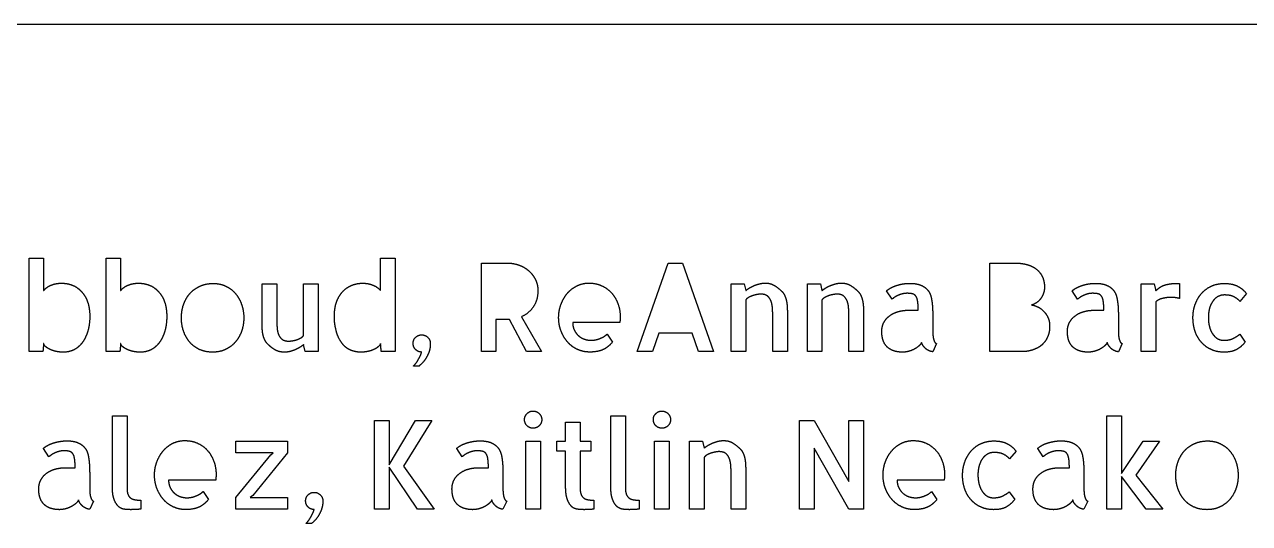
# Model space of a CAD drawing. Extents: x -92 to 92, y -145 to -23.
# Drawn here: x -37.5 to 19, y -46 to -23 of the extents above; entities that cross this region are included whole.
import ezdxf

# ---------------------------------------------------------------- set-up
doc = ezdxf.new("R2010")
doc.units = 0
doc.layers.add('VISIBLE', color=7, linetype='CONTINUOUS')

msp = doc.modelspace()

# ---------------------------------------------------------------- linework, layer by layer
at = {"layer": 'VISIBLE'}
for p, q in [((91.9, -23), (-91.9, -23)), ((-37.265, -38.082), (-37.265, -33.777)), ((-37.265, -33.777), (-36.595, -33.777)), ((-36.595, -33.777), (-36.595, -35.272)), ((-33.714, -38.082), (-33.714, -33.777)), ((-33.714, -33.777), (-33.044, -33.777)), ((-33.044, -33.777), (-33.044, -35.272)), ((-21.06, -35.272), (-21.06, -33.777)), ((-21.06, -33.777), (-20.384, -33.777)), ((-20.384, -33.777), (-20.384, -38.082)), ((-16.4, -38.082), (-16.4, -33.999)), ((-16.4, -33.999), (-15.225, -33.999)), ((-9.214, -38.082), (-7.785, -34.004)), ((-7.785, -34.004), (-7.125, -34.004)), ((-7.125, -34.004), (-5.707, -38.082)), ((7.043, -38.082), (7.043, -33.999)), ((7.043, -33.999), (8.218, -33.999)), ((-26.517, -36.713), (-26.517, -34.957)), ((-26.517, -34.957), (-25.841, -34.957)), ((-25.841, -34.957), (-25.841, -36.658)), ((-24.606, -37.339), (-24.606, -34.957)), ((-24.606, -34.957), (-23.93, -34.957)), ((-23.93, -34.957), (-23.93, -38.082)), ((-4.881, -38.082), (-4.881, -34.957)), ((-4.881, -34.957), (-4.283, -34.957)), ((-4.283, -34.957), (-4.211, -35.272)), ((-1.368, -38.082), (-1.368, -34.957)), ((-1.368, -34.957), (-0.769, -34.957)), ((-0.769, -34.957), (-0.698, -35.272)), ((14.03, -38.082), (14.03, -34.957)), ((14.03, -34.957), (14.629, -34.957)), ((14.629, -34.957), (14.7, -35.278)), ((15.786, -34.935), (15.786, -35.632)), ((2.533, -35.666), (2.284, -35.284)), ((11.093, -35.666), (10.844, -35.284)), ((18.878, -35.405), (18.579, -35.765)), ((-4.211, -35.699), (-4.211, -38.082)), ((-0.698, -35.699), (-0.698, -38.082)), ((14.7, -35.787), (14.7, -38.082)), ((-15.234, -36.607), (-15.735, -36.607)), ((-15.735, -36.607), (-15.735, -38.082)), ((-14.333, -38.082), (-15.104, -36.602)), ((-14.56, -36.475), (-13.629, -38.082)), ((-2.97, -38.082), (-2.97, -36.381)), ((-2.294, -36.326), (-2.294, -38.082)), ((0.543, -38.082), (0.543, -36.381)), ((1.219, -36.326), (1.219, -38.082)), ((3.269, -36.176), (3.741, -36.176)), ((4.411, -36.392), (4.411, -37.156)), ((11.83, -36.176), (12.302, -36.176)), ((12.972, -36.392), (12.972, -37.156)), ((-10.023, -36.747), (-12.195, -36.747)), ((-10.605, -37.272), (-10.361, -37.644)), ((-8.222, -37.234), (-8.522, -38.082)), ((-6.688, -37.234), (-8.222, -37.234)), ((-6.394, -38.082), (-6.688, -37.234)), ((18.568, -37.284), (18.817, -37.644)), ((-24.534, -38.082), (-24.606, -37.76)), ((4.588, -37.716), (4.411, -38.087)), ((13.149, -37.716), (12.972, -38.087)), ((-36.629, -38.082), (-37.265, -38.082)), ((-33.078, -38.082), (-33.714, -38.082)), ((-23.93, -38.082), (-24.534, -38.082)), ((-20.384, -38.082), (-21.022, -38.082)), ((-15.735, -38.082), (-16.4, -38.082)), ((-13.629, -38.082), (-14.333, -38.082)), ((-8.522, -38.082), (-9.214, -38.082)), ((-5.707, -38.082), (-6.394, -38.082)), ((-4.211, -38.082), (-4.881, -38.082)), ((-2.294, -38.082), (-2.97, -38.082)), ((-0.698, -38.082), (-1.368, -38.082)), ((1.219, -38.082), (0.543, -38.082)), ((8.577, -38.082), (7.043, -38.082)), ((14.7, -38.082), (14.03, -38.082)), ((-19.282, -38.747), (-19.542, -38.747)), ((-33.426, -44.357), (-33.426, -41.039)), ((-33.426, -41.039), (-32.75, -41.039)), ((-32.75, -41.039), (-32.75, -44.391)), ((-10.437, -44.357), (-10.437, -41.039)), ((-10.437, -41.039), (-9.761, -41.039)), ((-9.761, -41.039), (-9.761, -44.391)), ((12.441, -45.344), (12.441, -41.039)), ((12.441, -41.039), (13.116, -41.039)), ((13.116, -41.039), (13.116, -43.709)), ((-21.342, -45.344), (-21.342, -41.261)), ((-21.342, -41.261), (-20.665, -41.261)), ((-20.665, -41.261), (-20.665, -43.305)), ((-20.665, -43.305), (-19.446, -41.261)), ((-18.688, -41.261), (-19.995, -43.36)), ((-19.446, -41.261), (-18.688, -41.261)), ((-12.52, -42.219), (-12.52, -41.332)), ((-12.52, -41.332), (-11.85, -41.332)), ((-11.85, -41.332), (-11.85, -42.219)), ((-1.737, -45.344), (-1.737, -41.261)), ((-1.737, -41.261), (-1.061, -41.261)), ((-1.061, -41.261), (0.54, -44.075)), ((0.54, -44.075), (0.54, -41.261)), ((0.54, -41.261), (1.215, -41.261)), ((1.215, -41.261), (1.215, -45.344)), ((-27.724, -42.219), (-25.348, -42.219)), ((-27.724, -42.756), (-27.724, -42.219)), ((-25.348, -42.219), (-25.348, -42.756)), ((-14.361, -45.344), (-14.361, -42.219)), ((-14.361, -42.219), (-13.684, -42.219)), ((-13.684, -42.219), (-13.684, -45.344)), ((-12.931, -42.673), (-12.931, -42.219)), ((-12.931, -42.219), (-12.52, -42.219)), ((-11.85, -42.219), (-11.352, -42.219)), ((-11.352, -42.219), (-11.352, -42.673)), ((-8.421, -45.344), (-8.421, -42.219)), ((-8.421, -42.219), (-7.744, -42.219)), ((-7.744, -42.219), (-7.744, -45.344)), ((-6.802, -45.344), (-6.802, -42.219)), ((-6.802, -42.219), (-6.204, -42.219)), ((-6.204, -42.219), (-6.132, -42.534)), ((13.116, -43.709), (14.119, -42.219)), ((14.872, -42.219), (13.776, -43.775)), ((14.119, -42.219), (14.872, -42.219)), ((-36.351, -42.928), (-36.601, -42.546)), ((-26.007, -42.756), (-27.724, -42.756)), ((-27.724, -44.806), (-26.118, -42.845)), ((-25.348, -42.756), (-26.955, -44.718)), ((-26.118, -42.845), (-26.007, -42.756)), ((-17.291, -42.928), (-17.541, -42.546)), ((-12.52, -42.673), (-12.931, -42.673)), ((-12.52, -44.357), (-12.52, -42.673)), ((-11.352, -42.673), (-11.85, -42.673)), ((-11.85, -42.673), (-11.85, -44.396)), ((0.54, -45.344), (-1.061, -42.529)), ((-1.061, -42.529), (-1.061, -45.344)), ((8.252, -42.667), (7.953, -43.027)), ((9.504, -42.928), (9.255, -42.546)), ((-35.615, -43.438), (-35.143, -43.438)), ((-19.347, -45.344), (-20.665, -43.404)), ((-20.665, -43.404), (-20.665, -45.344)), ((-19.995, -43.36), (-18.577, -45.344)), ((-16.555, -43.438), (-16.083, -43.438)), ((-6.132, -42.961), (-6.132, -45.344)), ((10.241, -43.438), (10.712, -43.438)), ((-34.473, -43.654), (-34.473, -44.418)), ((-28.661, -44.009), (-30.833, -44.009)), ((-15.413, -43.654), (-15.413, -44.418)), ((-4.891, -45.344), (-4.891, -43.642)), ((-4.215, -43.588), (-4.215, -45.344)), ((4.939, -44.009), (2.767, -44.009)), ((11.382, -43.654), (11.382, -44.418)), ((14.252, -45.344), (13.116, -43.847)), ((13.116, -43.847), (13.116, -45.344)), ((13.776, -43.775), (15.017, -45.344)), ((-29.243, -44.534), (-28.999, -44.906)), ((4.357, -44.534), (4.601, -44.906)), ((7.942, -44.546), (8.191, -44.906)), ((-34.296, -44.978), (-34.473, -45.349)), ((-32.113, -44.933), (-32.113, -45.344)), ((-27.724, -45.344), (-27.724, -44.806)), ((-26.955, -44.718), (-27.066, -44.806)), ((-27.066, -44.806), (-25.348, -44.806)), ((-25.348, -44.806), (-25.348, -45.344)), ((-15.236, -44.978), (-15.413, -45.349)), ((-11.213, -44.933), (-11.213, -45.344)), ((-9.124, -44.933), (-9.124, -45.344)), ((11.56, -44.978), (11.382, -45.349)), ((-25.348, -45.344), (-27.724, -45.344)), ((-20.665, -45.344), (-21.342, -45.344)), ((-18.577, -45.344), (-19.347, -45.344)), ((-13.684, -45.344), (-14.361, -45.344)), ((-7.744, -45.344), (-8.421, -45.344)), ((-6.132, -45.344), (-6.802, -45.344)), ((-4.215, -45.344), (-4.891, -45.344)), ((-1.061, -45.344), (-1.737, -45.344)), ((1.215, -45.344), (0.54, -45.344)), ((13.116, -45.344), (12.441, -45.344)), ((15.017, -45.344), (14.252, -45.344)), ((-24.24, -46.008), (-24.5, -46.008))]:
    msp.add_line(p, q, dxfattribs=at)
for points in [[(-15.225, -33.999), (-14.965, -33.999), (-14.711, -34.081)], [(-14.711, -34.081), (-14.456, -34.164), (-14.253, -34.331)], [(-14.253, -34.331), (-14.051, -34.497), (-13.926, -34.732)], [(8.218, -33.999), (8.478, -33.999), (8.722, -34.059)], [(8.722, -34.059), (8.966, -34.12), (9.154, -34.253)], [(9.154, -34.253), (9.343, -34.386), (9.453, -34.599)], [(-36.595, -35.272), (-36.484, -35.117), (-36.26, -35.023)], [(-36.26, -35.023), (-36.036, -34.929), (-35.765, -34.929)], [(-35.765, -34.929), (-35.581, -34.929), (-35.393, -34.979)], [(-35.393, -34.979), (-35.204, -35.029), (-35.041, -35.145)], [(-33.044, -35.272), (-32.933, -35.117), (-32.709, -35.023)], [(-32.709, -35.023), (-32.485, -34.929), (-32.213, -34.929)], [(-32.213, -34.929), (-32.03, -34.929), (-31.842, -34.979)], [(-31.842, -34.979), (-31.653, -35.029), (-31.49, -35.145)], [(-29.371, -35.059), (-29.099, -34.94), (-28.773, -34.94)], [(-28.773, -34.94), (-28.451, -34.94), (-28.191, -35.065)], [(-22.761, -35.272), (-22.573, -35.09), (-22.343, -35.01)], [(-22.343, -35.01), (-22.113, -34.929), (-21.891, -34.929)], [(-21.891, -34.929), (-21.62, -34.929), (-21.395, -35.023)], [(-21.395, -35.023), (-21.171, -35.117), (-21.06, -35.272)], [(-13.926, -34.732), (-13.801, -34.968), (-13.801, -35.262)], [(-11.995, -35.048), (-11.74, -34.923), (-11.458, -34.923)], [(-11.458, -34.923), (-11.081, -34.923), (-10.793, -35.076)], [(-3.818, -35.034), (-3.696, -34.984), (-3.568, -34.954)], [(-3.568, -34.954), (-3.44, -34.923), (-3.319, -34.923)], [(-3.319, -34.923), (-3.07, -34.923), (-2.898, -35.029)], [(-2.898, -35.029), (-2.726, -35.134), (-2.554, -35.3)], [(-0.304, -35.034), (-0.183, -34.984), (-0.055, -34.954)], [(-0.055, -34.954), (0.073, -34.923), (0.194, -34.923)], [(0.194, -34.923), (0.443, -34.923), (0.615, -35.029)], [(0.615, -35.029), (0.787, -35.134), (0.959, -35.3)], [(2.704, -35.046), (2.848, -34.996), (3.018, -34.965)], [(3.018, -34.965), (3.187, -34.935), (3.369, -34.935)], [(3.369, -34.935), (3.535, -34.935), (3.693, -34.968)], [(3.693, -34.968), (3.852, -35.001), (3.982, -35.079)], [(9.453, -34.599), (9.564, -34.812), (9.564, -35.107)], [(11.265, -35.046), (11.409, -34.996), (11.578, -34.965)], [(11.578, -34.965), (11.748, -34.935), (11.93, -34.935)], [(11.93, -34.935), (12.096, -34.935), (12.254, -34.968)], [(12.254, -34.968), (12.412, -35.001), (12.542, -35.079)], [(14.875, -35.129), (14.966, -35.062), (15.088, -35.021)], [(15.088, -35.021), (15.21, -34.979), (15.376, -34.957)], [(15.376, -34.957), (15.542, -34.935), (15.786, -34.935)], [(17.266, -35.062), (17.532, -34.94), (17.859, -34.94)], [(17.859, -34.94), (18.202, -34.94), (18.446, -35.053)], [(-35.041, -35.145), (-34.878, -35.262), (-34.742, -35.45)], [(-34.742, -35.45), (-34.606, -35.639), (-34.534, -35.905)], [(-31.49, -35.145), (-31.327, -35.262), (-31.191, -35.45)], [(-31.191, -35.45), (-31.055, -35.639), (-30.983, -35.905)], [(-30.133, -35.888), (-30.025, -35.594), (-29.834, -35.386)], [(-29.834, -35.386), (-29.643, -35.178), (-29.371, -35.059)], [(-28.191, -35.065), (-27.931, -35.189), (-27.748, -35.405)], [(-27.748, -35.405), (-27.565, -35.622), (-27.465, -35.91)], [(-23.069, -35.749), (-22.95, -35.455), (-22.761, -35.272)], [(-13.801, -35.262), (-13.801, -35.705), (-14.007, -36.015)], [(-12.732, -35.896), (-12.622, -35.605), (-12.436, -35.389)], [(-12.436, -35.389), (-12.25, -35.173), (-11.995, -35.048)], [(-10.793, -35.076), (-10.505, -35.228), (-10.319, -35.48)], [(-10.319, -35.48), (-10.134, -35.733), (-10.053, -36.062)], [(-4.211, -35.272), (-4.144, -35.211), (-4.042, -35.148)], [(-4.075, -35.583), (-4.166, -35.632), (-4.211, -35.699)], [(-3.881, -35.5), (-3.984, -35.533), (-4.075, -35.583)], [(-4.042, -35.148), (-3.939, -35.085), (-3.818, -35.034)], [(-3.682, -35.45), (-3.779, -35.467), (-3.881, -35.5)], [(-3.524, -35.433), (-3.585, -35.433), (-3.682, -35.45)], [(-3.23, -35.508), (-3.336, -35.433), (-3.524, -35.433)], [(-3.064, -35.716), (-3.125, -35.583), (-3.23, -35.508)], [(-2.554, -35.3), (-2.46, -35.395), (-2.407, -35.519)], [(-2.407, -35.519), (-2.354, -35.644), (-2.33, -35.78)], [(-0.698, -35.272), (-0.631, -35.211), (-0.529, -35.148)], [(-0.562, -35.583), (-0.653, -35.632), (-0.698, -35.699)], [(-0.368, -35.5), (-0.471, -35.533), (-0.562, -35.583)], [(-0.529, -35.148), (-0.426, -35.085), (-0.304, -35.034)], [(-0.169, -35.45), (-0.266, -35.467), (-0.368, -35.5)], [(-0.011, -35.433), (-0.072, -35.433), (-0.169, -35.45)], [(0.283, -35.508), (0.177, -35.433), (-0.011, -35.433)], [(0.449, -35.716), (0.388, -35.583), (0.283, -35.508)], [(0.959, -35.3), (1.053, -35.395), (1.106, -35.519)], [(1.106, -35.519), (1.159, -35.644), (1.183, -35.78)], [(2.284, -35.284), (2.339, -35.223), (2.449, -35.159)], [(2.449, -35.159), (2.56, -35.095), (2.704, -35.046)], [(2.635, -35.588), (2.566, -35.639), (2.533, -35.666)], [(2.796, -35.497), (2.705, -35.538), (2.635, -35.588)], [(2.995, -35.425), (2.887, -35.455), (2.796, -35.497)], [(3.225, -35.395), (3.104, -35.395), (2.995, -35.425)], [(3.455, -35.414), (3.358, -35.395), (3.225, -35.395)], [(3.619, -35.508), (3.552, -35.433), (3.455, -35.414)], [(3.713, -35.744), (3.685, -35.583), (3.619, -35.508)], [(3.982, -35.079), (4.111, -35.156), (4.209, -35.287)], [(4.209, -35.287), (4.306, -35.417), (4.345, -35.61)], [(9.509, -35.419), (9.453, -35.561), (9.37, -35.666)], [(9.564, -35.107), (9.564, -35.278), (9.509, -35.419)], [(10.844, -35.284), (10.899, -35.223), (11.01, -35.159)], [(11.01, -35.159), (11.121, -35.095), (11.265, -35.046)], [(11.196, -35.588), (11.127, -35.639), (11.093, -35.666)], [(11.357, -35.497), (11.265, -35.538), (11.196, -35.588)], [(11.556, -35.425), (11.448, -35.455), (11.357, -35.497)], [(11.786, -35.395), (11.664, -35.395), (11.556, -35.425)], [(12.016, -35.414), (11.919, -35.395), (11.786, -35.395)], [(12.179, -35.508), (12.113, -35.433), (12.016, -35.414)], [(12.274, -35.744), (12.246, -35.583), (12.179, -35.508)], [(12.542, -35.079), (12.672, -35.156), (12.769, -35.287)], [(12.769, -35.287), (12.866, -35.417), (12.905, -35.61)], [(14.7, -35.278), (14.784, -35.195), (14.875, -35.129)], [(15.41, -35.583), (15.21, -35.583), (15.013, -35.63)], [(15.786, -35.632), (15.631, -35.588), (15.41, -35.583)], [(16.518, -35.898), (16.623, -35.61), (16.811, -35.397)], [(16.811, -35.397), (17, -35.184), (17.266, -35.062)], [(17.56, -35.549), (17.421, -35.627), (17.324, -35.766)], [(17.864, -35.472), (17.698, -35.472), (17.56, -35.549)], [(18.318, -35.563), (18.152, -35.472), (17.864, -35.472)], [(18.579, -35.765), (18.485, -35.655), (18.318, -35.563)], [(18.446, -35.053), (18.689, -35.167), (18.878, -35.405)], [(-34.534, -35.905), (-34.468, -36.159), (-34.468, -36.464)], [(-30.983, -35.905), (-30.917, -36.159), (-30.917, -36.464)], [(-30.241, -36.519), (-30.241, -36.181), (-30.133, -35.888)], [(-27.465, -35.91), (-27.365, -36.198), (-27.365, -36.53)], [(-23.187, -36.475), (-23.187, -36.043), (-23.069, -35.749)], [(-14.007, -36.015), (-14.212, -36.326), (-14.56, -36.475)], [(-12.843, -36.514), (-12.843, -36.186), (-12.732, -35.896)], [(-10.053, -36.062), (-9.973, -36.392), (-10.023, -36.747)], [(-2.987, -36.021), (-3.003, -35.849), (-3.064, -35.716)], [(-2.97, -36.381), (-2.97, -36.193), (-2.987, -36.021)], [(-2.33, -35.78), (-2.305, -35.915), (-2.299, -36.054)], [(-2.299, -36.054), (-2.294, -36.193), (-2.294, -36.326)], [(0.527, -36.021), (0.51, -35.849), (0.449, -35.716)], [(0.543, -36.381), (0.543, -36.193), (0.527, -36.021)], [(1.183, -35.78), (1.208, -35.915), (1.214, -36.054)], [(1.214, -36.054), (1.219, -36.193), (1.219, -36.326)], [(3.741, -36.176), (3.741, -35.905), (3.713, -35.744)], [(4.345, -35.61), (4.384, -35.804), (4.397, -36.001)], [(4.397, -36.001), (4.411, -36.198), (4.411, -36.392)], [(9.179, -35.841), (9.071, -35.91), (8.971, -35.932)], [(8.971, -35.932), (9.099, -35.949), (9.243, -36.015)], [(9.37, -35.666), (9.287, -35.772), (9.179, -35.841)], [(9.243, -36.015), (9.387, -36.082), (9.511, -36.204)], [(12.302, -36.176), (12.302, -35.905), (12.274, -35.744)], [(12.905, -35.61), (12.944, -35.804), (12.958, -36.001)], [(12.958, -36.001), (12.972, -36.198), (12.972, -36.392)], [(15.013, -35.63), (14.816, -35.677), (14.7, -35.787)], [(16.413, -36.519), (16.413, -36.186), (16.518, -35.898)], [(17.174, -36.093), (17.122, -36.281), (17.122, -36.503)], [(17.324, -35.766), (17.227, -35.905), (17.174, -36.093)], [(-34.468, -36.464), (-34.468, -36.779), (-34.543, -37.079)], [(-30.917, -36.464), (-30.917, -36.779), (-30.991, -37.079)], [(-30.141, -37.146), (-30.241, -36.857), (-30.241, -36.519)], [(-27.365, -36.53), (-27.365, -36.863), (-27.471, -37.154)], [(-26.514, -36.985), (-26.517, -36.846), (-26.517, -36.713)], [(-25.841, -36.658), (-25.841, -36.851), (-25.825, -37.021)], [(-23.088, -37.178), (-23.187, -36.829), (-23.187, -36.475)], [(-15.148, -36.605), (-15.175, -36.607), (-15.234, -36.607)], [(-15.104, -36.602), (-15.121, -36.602), (-15.148, -36.605)], [(-12.732, -37.134), (-12.843, -36.846), (-12.843, -36.514)], [(2.062, -37.156), (2.062, -36.902), (2.17, -36.716)], [(2.17, -36.716), (2.278, -36.53), (2.447, -36.411)], [(2.447, -36.411), (2.616, -36.292), (2.832, -36.234)], [(2.832, -36.234), (3.048, -36.176), (3.269, -36.176)], [(9.511, -36.204), (9.636, -36.326), (9.719, -36.5)], [(9.719, -36.5), (9.803, -36.674), (9.803, -36.902)], [(10.623, -37.156), (10.623, -36.902), (10.731, -36.716)], [(10.731, -36.716), (10.839, -36.53), (11.008, -36.411)], [(11.008, -36.411), (11.177, -36.292), (11.392, -36.234)], [(11.392, -36.234), (11.608, -36.176), (11.83, -36.176)], [(16.51, -37.146), (16.413, -36.857), (16.413, -36.519)], [(17.122, -36.503), (17.122, -36.724), (17.169, -36.916)], [(-34.543, -37.079), (-34.618, -37.378), (-34.77, -37.608)], [(-30.991, -37.079), (-31.066, -37.378), (-31.219, -37.608)], [(-29.856, -37.65), (-30.042, -37.434), (-30.141, -37.146)], [(-27.471, -37.154), (-27.576, -37.444), (-27.767, -37.657)], [(-26.487, -37.259), (-26.512, -37.123), (-26.514, -36.985)], [(-26.407, -37.519), (-26.462, -37.395), (-26.487, -37.259)], [(-25.825, -37.021), (-25.808, -37.19), (-25.752, -37.317)], [(-22.778, -37.766), (-22.988, -37.528), (-23.088, -37.178)], [(-12.433, -37.638), (-12.622, -37.422), (-12.732, -37.134)], [(-12.195, -36.747), (-12.195, -36.924), (-12.129, -37.073)], [(-12.129, -37.073), (-12.062, -37.223), (-11.948, -37.331)], [(-10.785, -37.406), (-10.682, -37.35), (-10.605, -37.272)], [(2.137, -37.605), (2.062, -37.422), (2.062, -37.156)], [(4.411, -37.156), (4.411, -37.201), (4.416, -37.287)], [(4.416, -37.287), (4.422, -37.372), (4.439, -37.461)], [(9.803, -36.902), (9.803, -37.178), (9.719, -37.378)], [(10.697, -37.605), (10.623, -37.422), (10.623, -37.156)], [(12.972, -37.156), (12.972, -37.201), (12.977, -37.287)], [(12.977, -37.287), (12.982, -37.372), (12.999, -37.461)], [(16.795, -37.647), (16.606, -37.434), (16.51, -37.146)], [(17.169, -36.916), (17.216, -37.107), (17.31, -37.251)], [(17.31, -37.251), (17.404, -37.395), (17.534, -37.478)], [(18.255, -37.48), (18.424, -37.4), (18.568, -37.284)], [(-36.595, -37.71), (-36.601, -37.788), (-36.612, -37.888)], [(-36.498, -37.857), (-36.578, -37.788), (-36.595, -37.71)], [(-34.77, -37.608), (-34.922, -37.838), (-35.152, -37.974)], [(-33.044, -37.71), (-33.049, -37.788), (-33.06, -37.888)], [(-32.947, -37.857), (-33.027, -37.788), (-33.044, -37.71)], [(-31.219, -37.608), (-31.371, -37.838), (-31.601, -37.974)], [(-29.402, -37.987), (-29.67, -37.865), (-29.856, -37.65)], [(-27.767, -37.657), (-27.958, -37.871), (-28.222, -37.99)], [(-26.257, -37.738), (-26.351, -37.644), (-26.407, -37.519)], [(-26.091, -37.888), (-26.174, -37.821), (-26.257, -37.738)], [(-25.752, -37.317), (-25.697, -37.444), (-25.586, -37.522)], [(-25.586, -37.522), (-25.475, -37.599), (-25.293, -37.599)], [(-25.293, -37.599), (-25.238, -37.599), (-25.138, -37.586)], [(-25.138, -37.586), (-25.038, -37.572), (-24.935, -37.539)], [(-24.935, -37.539), (-24.833, -37.505), (-24.741, -37.455)], [(-24.606, -37.76), (-24.672, -37.821), (-24.772, -37.882)], [(-24.741, -37.455), (-24.65, -37.405), (-24.606, -37.339)], [(-22.398, -38.032), (-22.611, -37.954), (-22.778, -37.766)], [(-21.06, -37.71), (-21.077, -37.782), (-21.157, -37.854)], [(-21.041, -37.891), (-21.049, -37.794), (-21.06, -37.71)], [(-19.554, -37.705), (-19.554, -37.538), (-19.44, -37.425)], [(-19.44, -37.987), (-19.554, -37.871), (-19.554, -37.705)], [(-19.44, -37.425), (-19.326, -37.311), (-19.16, -37.311)], [(-19.16, -37.311), (-18.993, -37.311), (-18.877, -37.428)], [(-18.877, -37.428), (-18.761, -37.544), (-18.761, -37.705)], [(-18.767, -37.835), (-18.772, -37.937), (-18.819, -38.084)], [(-18.761, -37.705), (-18.761, -37.732), (-18.767, -37.835)], [(-11.979, -37.979), (-12.245, -37.855), (-12.433, -37.638)], [(-11.948, -37.331), (-11.834, -37.439), (-11.677, -37.5)], [(-11.677, -37.5), (-11.519, -37.56), (-11.336, -37.56)], [(-11.336, -37.56), (-11.275, -37.56), (-11.184, -37.547)], [(-11.184, -37.547), (-11.092, -37.533), (-10.99, -37.497)], [(-10.99, -37.497), (-10.888, -37.461), (-10.785, -37.406)], [(-10.361, -37.644), (-10.544, -37.871), (-10.787, -37.987)], [(2.345, -37.899), (2.212, -37.788), (2.137, -37.605)], [(3.76, -37.835), (3.663, -37.915), (3.541, -37.979)], [(3.896, -37.661), (3.857, -37.755), (3.76, -37.835)], [(3.976, -37.824), (3.924, -37.749), (3.896, -37.661)], [(4.103, -37.96), (4.029, -37.899), (3.976, -37.824)], [(4.439, -37.461), (4.455, -37.55), (4.491, -37.622)], [(4.491, -37.622), (4.527, -37.693), (4.588, -37.716)], [(9.511, -37.708), (9.387, -37.838), (9.24, -37.913)], [(9.719, -37.378), (9.636, -37.577), (9.511, -37.708)], [(10.905, -37.899), (10.772, -37.788), (10.697, -37.605)], [(12.321, -37.835), (12.224, -37.915), (12.102, -37.979)], [(12.457, -37.661), (12.418, -37.755), (12.321, -37.835)], [(12.537, -37.824), (12.484, -37.749), (12.457, -37.661)], [(12.664, -37.96), (12.59, -37.899), (12.537, -37.824)], [(12.999, -37.461), (13.016, -37.55), (13.052, -37.622)], [(13.052, -37.622), (13.088, -37.693), (13.149, -37.716)], [(17.249, -37.985), (16.983, -37.86), (16.795, -37.647)], [(17.534, -37.478), (17.665, -37.56), (17.837, -37.56)], [(17.837, -37.56), (18.086, -37.56), (18.255, -37.48)], [(18.817, -37.644), (18.629, -37.882), (18.408, -37.996)], [(-36.612, -37.888), (-36.623, -37.988), (-36.629, -38.082)], [(-36.293, -37.985), (-36.418, -37.927), (-36.498, -37.857)], [(-36.014, -38.076), (-36.169, -38.043), (-36.293, -37.985)], [(-35.692, -38.109), (-35.859, -38.109), (-36.014, -38.076)], [(-35.152, -37.974), (-35.382, -38.109), (-35.692, -38.109)], [(-33.06, -37.888), (-33.072, -37.988), (-33.078, -38.082)], [(-32.742, -37.985), (-32.867, -37.927), (-32.947, -37.857)], [(-32.463, -38.076), (-32.618, -38.043), (-32.742, -37.985)], [(-32.141, -38.109), (-32.307, -38.109), (-32.463, -38.076)], [(-31.601, -37.974), (-31.83, -38.109), (-32.141, -38.109)], [(-28.806, -38.109), (-29.133, -38.109), (-29.402, -37.987)], [(-28.222, -37.99), (-28.485, -38.109), (-28.806, -38.109)], [(-25.916, -38.007), (-26.007, -37.954), (-26.091, -37.888)], [(-25.72, -38.084), (-25.825, -38.06), (-25.916, -38.007)], [(-25.482, -38.109), (-25.615, -38.109), (-25.72, -38.084)], [(-25.235, -38.079), (-25.359, -38.109), (-25.482, -38.109)], [(-24.991, -37.996), (-25.11, -38.048), (-25.235, -38.079)], [(-24.772, -37.882), (-24.872, -37.943), (-24.991, -37.996)], [(-21.963, -38.109), (-22.185, -38.109), (-22.398, -38.032)], [(-21.642, -38.076), (-21.797, -38.109), (-21.963, -38.109)], [(-21.362, -37.985), (-21.487, -38.043), (-21.642, -38.076)], [(-21.157, -37.854), (-21.237, -37.927), (-21.362, -37.985)], [(-21.022, -38.082), (-21.032, -37.988), (-21.041, -37.891)], [(-19.16, -38.104), (-19.326, -38.104), (-19.44, -37.987)], [(-19.36, -38.525), (-19.288, -38.409), (-19.243, -38.315)], [(-18.972, -38.403), (-19.077, -38.575), (-19.282, -38.747)], [(-19.243, -38.315), (-19.193, -38.209), (-19.16, -38.104)], [(-18.819, -38.084), (-18.867, -38.231), (-18.972, -38.403)], [(-11.408, -38.104), (-11.713, -38.104), (-11.979, -37.979)], [(-10.787, -37.987), (-11.031, -38.104), (-11.408, -38.104)], [(2.652, -38.06), (2.478, -38.01), (2.345, -37.899)], [(3.015, -38.109), (2.826, -38.109), (2.652, -38.06)], [(3.278, -38.076), (3.136, -38.109), (3.015, -38.109)], [(3.541, -37.979), (3.419, -38.043), (3.278, -38.076)], [(4.259, -38.054), (4.178, -38.021), (4.103, -37.96)], [(4.411, -38.087), (4.339, -38.087), (4.259, -38.054)], [(8.716, -38.073), (8.611, -38.082), (8.577, -38.082)], [(8.957, -38.026), (8.821, -38.065), (8.716, -38.073)], [(9.24, -37.913), (9.093, -37.988), (8.957, -38.026)], [(11.213, -38.06), (11.038, -38.01), (10.905, -37.899)], [(11.576, -38.109), (11.387, -38.109), (11.213, -38.06)], [(11.838, -38.076), (11.697, -38.109), (11.576, -38.109)], [(12.102, -37.979), (11.98, -38.043), (11.838, -38.076)], [(12.819, -38.054), (12.739, -38.021), (12.664, -37.96)], [(12.972, -38.087), (12.9, -38.087), (12.819, -38.054)], [(17.842, -38.109), (17.515, -38.109), (17.249, -37.985)], [(18.408, -37.996), (18.186, -38.109), (17.842, -38.109)], [(-19.542, -38.747), (-19.431, -38.641), (-19.36, -38.525)], [(-14.416, -41.222), (-14.416, -41.055), (-14.3, -40.939)], [(-14.302, -41.499), (-14.416, -41.382), (-14.416, -41.222)], [(-14.3, -40.939), (-14.184, -40.823), (-14.022, -40.823)], [(-14.022, -40.823), (-13.856, -40.823), (-13.74, -40.939)], [(-13.74, -40.939), (-13.623, -41.055), (-13.623, -41.222)], [(-13.623, -41.222), (-13.623, -41.387), (-13.74, -41.501)], [(-8.476, -41.222), (-8.476, -41.055), (-8.359, -40.939)], [(-8.362, -41.499), (-8.476, -41.382), (-8.476, -41.222)], [(-8.359, -40.939), (-8.243, -40.823), (-8.082, -40.823)], [(-8.082, -40.823), (-7.916, -40.823), (-7.8, -40.939)], [(-7.8, -40.939), (-7.683, -41.055), (-7.683, -41.222)], [(-7.683, -41.222), (-7.683, -41.387), (-7.8, -41.501)], [(-14.022, -41.615), (-14.189, -41.615), (-14.302, -41.499)], [(-13.74, -41.501), (-13.856, -41.615), (-14.022, -41.615)], [(-8.082, -41.615), (-8.249, -41.615), (-8.362, -41.499)], [(-7.8, -41.501), (-7.916, -41.615), (-8.082, -41.615)], [(-36.435, -42.421), (-36.324, -42.357), (-36.18, -42.307)], [(-36.18, -42.307), (-36.036, -42.258), (-35.867, -42.227)], [(-35.867, -42.227), (-35.697, -42.197), (-35.515, -42.197)], [(-35.515, -42.197), (-35.349, -42.197), (-35.191, -42.23)], [(-35.191, -42.23), (-35.032, -42.263), (-34.903, -42.341)], [(-34.903, -42.341), (-34.773, -42.418), (-34.676, -42.549)], [(-31.074, -42.651), (-30.888, -42.435), (-30.633, -42.31)], [(-30.633, -42.31), (-30.378, -42.185), (-30.096, -42.185)], [(-30.096, -42.185), (-29.719, -42.185), (-29.431, -42.338)], [(-29.431, -42.338), (-29.143, -42.49), (-28.957, -42.742)], [(-17.375, -42.421), (-17.264, -42.357), (-17.12, -42.307)], [(-17.12, -42.307), (-16.976, -42.258), (-16.807, -42.227)], [(-16.807, -42.227), (-16.637, -42.197), (-16.455, -42.197)], [(-16.455, -42.197), (-16.289, -42.197), (-16.131, -42.23)], [(-16.131, -42.23), (-15.972, -42.263), (-15.843, -42.341)], [(-15.843, -42.341), (-15.713, -42.418), (-15.616, -42.549)], [(-5.963, -42.41), (-5.86, -42.346), (-5.739, -42.296)], [(-5.739, -42.296), (-5.617, -42.246), (-5.489, -42.216)], [(-5.489, -42.216), (-5.361, -42.185), (-5.24, -42.185)], [(-5.24, -42.185), (-4.991, -42.185), (-4.819, -42.291)], [(-4.819, -42.291), (-4.647, -42.396), (-4.475, -42.562)], [(2.526, -42.651), (2.712, -42.435), (2.967, -42.31)], [(2.967, -42.31), (3.221, -42.185), (3.504, -42.185)], [(3.504, -42.185), (3.881, -42.185), (4.169, -42.338)], [(4.169, -42.338), (4.457, -42.49), (4.642, -42.742)], [(6.185, -42.659), (6.374, -42.446), (6.64, -42.324)], [(6.64, -42.324), (6.906, -42.202), (7.233, -42.202)], [(7.233, -42.202), (7.576, -42.202), (7.82, -42.315)], [(7.82, -42.315), (8.063, -42.429), (8.252, -42.667)], [(9.421, -42.421), (9.531, -42.357), (9.675, -42.307)], [(9.675, -42.307), (9.819, -42.258), (9.989, -42.227)], [(9.989, -42.227), (10.158, -42.197), (10.341, -42.197)], [(10.341, -42.197), (10.506, -42.197), (10.665, -42.23)], [(10.665, -42.23), (10.823, -42.263), (10.953, -42.341)], [(10.953, -42.341), (11.083, -42.418), (11.18, -42.549)], [(16.028, -42.648), (16.219, -42.44), (16.491, -42.321)], [(16.491, -42.321), (16.762, -42.202), (17.088, -42.202)], [(17.088, -42.202), (17.41, -42.202), (17.67, -42.327)], [(17.67, -42.327), (17.931, -42.451), (18.114, -42.667)], [(-36.601, -42.546), (-36.546, -42.485), (-36.435, -42.421)], [(-36.249, -42.85), (-36.318, -42.901), (-36.351, -42.928)], [(-36.088, -42.759), (-36.179, -42.8), (-36.249, -42.85)], [(-35.889, -42.687), (-35.997, -42.717), (-36.088, -42.759)], [(-35.659, -42.657), (-35.781, -42.657), (-35.889, -42.687)], [(-35.429, -42.676), (-35.526, -42.657), (-35.659, -42.657)], [(-35.266, -42.77), (-35.332, -42.695), (-35.429, -42.676)], [(-35.171, -43.006), (-35.199, -42.845), (-35.266, -42.77)], [(-34.676, -42.549), (-34.579, -42.679), (-34.54, -42.872)], [(-34.54, -42.872), (-34.501, -43.066), (-34.487, -43.263)], [(-31.37, -43.158), (-31.26, -42.867), (-31.074, -42.651)], [(-28.957, -42.742), (-28.772, -42.994), (-28.691, -43.324)], [(-17.541, -42.546), (-17.486, -42.485), (-17.375, -42.421)], [(-17.189, -42.85), (-17.258, -42.901), (-17.291, -42.928)], [(-17.028, -42.759), (-17.119, -42.8), (-17.189, -42.85)], [(-16.829, -42.687), (-16.937, -42.717), (-17.028, -42.759)], [(-16.599, -42.657), (-16.721, -42.657), (-16.829, -42.687)], [(-16.369, -42.676), (-16.466, -42.657), (-16.599, -42.657)], [(-16.206, -42.77), (-16.272, -42.695), (-16.369, -42.676)], [(-16.111, -43.006), (-16.139, -42.845), (-16.206, -42.77)], [(-15.616, -42.549), (-15.519, -42.679), (-15.48, -42.872)], [(-15.48, -42.872), (-15.441, -43.066), (-15.427, -43.263)], [(-6.132, -42.534), (-6.065, -42.473), (-5.963, -42.41)], [(-5.996, -42.845), (-6.087, -42.894), (-6.132, -42.961)], [(-5.802, -42.762), (-5.905, -42.795), (-5.996, -42.845)], [(-5.603, -42.712), (-5.7, -42.729), (-5.802, -42.762)], [(-5.445, -42.695), (-5.506, -42.695), (-5.603, -42.712)], [(-5.151, -42.77), (-5.257, -42.695), (-5.445, -42.695)], [(-4.985, -42.978), (-5.046, -42.845), (-5.151, -42.77)], [(-4.475, -42.562), (-4.381, -42.657), (-4.328, -42.781)], [(-4.328, -42.781), (-4.275, -42.906), (-4.251, -43.041)], [(2.229, -43.158), (2.34, -42.867), (2.526, -42.651)], [(4.642, -42.742), (4.828, -42.994), (4.908, -43.324)], [(5.892, -43.16), (5.997, -42.872), (6.185, -42.659)], [(6.934, -42.811), (6.795, -42.889), (6.698, -43.028)], [(7.238, -42.734), (7.072, -42.734), (6.934, -42.811)], [(7.692, -42.825), (7.526, -42.734), (7.238, -42.734)], [(7.953, -43.027), (7.859, -42.916), (7.692, -42.825)], [(9.255, -42.546), (9.31, -42.485), (9.421, -42.421)], [(9.607, -42.85), (9.538, -42.901), (9.504, -42.928)], [(9.767, -42.759), (9.676, -42.8), (9.607, -42.85)], [(9.967, -42.687), (9.858, -42.717), (9.767, -42.759)], [(10.196, -42.657), (10.075, -42.657), (9.967, -42.687)], [(10.426, -42.676), (10.329, -42.657), (10.196, -42.657)], [(10.59, -42.77), (10.523, -42.695), (10.426, -42.676)], [(10.684, -43.006), (10.656, -42.845), (10.59, -42.77)], [(11.18, -42.549), (11.277, -42.679), (11.316, -42.872)], [(11.316, -42.872), (11.355, -43.066), (11.369, -43.263)], [(15.729, -43.15), (15.837, -42.856), (16.028, -42.648)], [(18.114, -42.667), (18.297, -42.884), (18.396, -43.172)], [(-36.437, -43.673), (-36.268, -43.554), (-36.052, -43.496)], [(-36.052, -43.496), (-35.836, -43.438), (-35.615, -43.438)], [(-35.143, -43.438), (-35.143, -43.166), (-35.171, -43.006)], [(-34.487, -43.263), (-34.473, -43.46), (-34.473, -43.654)], [(-31.481, -43.775), (-31.481, -43.448), (-31.37, -43.158)], [(-28.691, -43.324), (-28.611, -43.654), (-28.661, -44.009)], [(-17.377, -43.673), (-17.208, -43.554), (-16.992, -43.496)], [(-16.992, -43.496), (-16.776, -43.438), (-16.555, -43.438)], [(-16.083, -43.438), (-16.083, -43.166), (-16.111, -43.006)], [(-15.427, -43.263), (-15.413, -43.46), (-15.413, -43.654)], [(-4.907, -43.283), (-4.924, -43.111), (-4.985, -42.978)], [(-4.891, -43.642), (-4.891, -43.455), (-4.907, -43.283)], [(-4.251, -43.041), (-4.226, -43.177), (-4.22, -43.316)], [(-4.22, -43.316), (-4.215, -43.455), (-4.215, -43.588)], [(2.119, -43.775), (2.119, -43.448), (2.229, -43.158)], [(4.908, -43.324), (4.989, -43.654), (4.939, -44.009)], [(5.787, -43.781), (5.787, -43.448), (5.892, -43.16)], [(6.548, -43.355), (6.496, -43.543), (6.496, -43.765)], [(6.698, -43.028), (6.601, -43.166), (6.548, -43.355)], [(9.418, -43.673), (9.587, -43.554), (9.803, -43.496)], [(9.803, -43.496), (10.019, -43.438), (10.241, -43.438)], [(10.712, -43.438), (10.712, -43.166), (10.684, -43.006)], [(11.369, -43.263), (11.382, -43.46), (11.382, -43.654)], [(15.62, -43.781), (15.62, -43.443), (15.729, -43.15)], [(18.396, -43.172), (18.496, -43.46), (18.496, -43.792)], [(-36.822, -44.418), (-36.822, -44.164), (-36.714, -43.978)], [(-36.714, -43.978), (-36.606, -43.792), (-36.437, -43.673)], [(-31.37, -44.396), (-31.481, -44.108), (-31.481, -43.775)], [(-30.833, -44.009), (-30.833, -44.186), (-30.767, -44.335)], [(-17.762, -44.418), (-17.762, -44.164), (-17.654, -43.978)], [(-17.654, -43.978), (-17.546, -43.792), (-17.377, -43.673)], [(2.229, -44.396), (2.119, -44.108), (2.119, -43.775)], [(2.767, -44.009), (2.767, -44.186), (2.833, -44.335)], [(5.884, -44.408), (5.787, -44.119), (5.787, -43.781)], [(6.496, -43.765), (6.496, -43.986), (6.543, -44.177)], [(9.033, -44.418), (9.033, -44.164), (9.141, -43.978)], [(9.141, -43.978), (9.249, -43.792), (9.418, -43.673)], [(15.72, -44.408), (15.62, -44.119), (15.62, -43.781)], [(18.496, -43.792), (18.496, -44.125), (18.391, -44.415)], [(-36.747, -44.867), (-36.822, -44.684), (-36.822, -44.418)], [(-34.473, -44.418), (-34.473, -44.462), (-34.468, -44.548)], [(-34.468, -44.548), (-34.462, -44.634), (-34.446, -44.723)], [(-33.412, -44.59), (-33.426, -44.44), (-33.426, -44.357)], [(-33.343, -44.898), (-33.399, -44.74), (-33.412, -44.59)], [(-32.75, -44.391), (-32.75, -44.579), (-32.7, -44.687)], [(-31.071, -44.9), (-31.26, -44.684), (-31.37, -44.396)], [(-30.767, -44.335), (-30.7, -44.485), (-30.586, -44.593)], [(-30.586, -44.593), (-30.472, -44.701), (-30.315, -44.762)], [(-29.423, -44.668), (-29.32, -44.612), (-29.243, -44.534)], [(-24.398, -44.687), (-24.284, -44.573), (-24.118, -44.573)], [(-24.118, -44.573), (-23.952, -44.573), (-23.835, -44.69)], [(-17.687, -44.867), (-17.762, -44.684), (-17.762, -44.418)], [(-15.413, -44.418), (-15.413, -44.462), (-15.408, -44.548)], [(-15.408, -44.548), (-15.402, -44.634), (-15.386, -44.723)], [(-12.507, -44.59), (-12.52, -44.44), (-12.52, -44.357)], [(-12.44, -44.898), (-12.493, -44.74), (-12.507, -44.59)], [(-11.85, -44.396), (-11.85, -44.585), (-11.801, -44.69)], [(-10.424, -44.59), (-10.437, -44.44), (-10.437, -44.357)], [(-10.354, -44.898), (-10.41, -44.74), (-10.424, -44.59)], [(-9.761, -44.391), (-9.761, -44.579), (-9.711, -44.687)], [(2.529, -44.9), (2.34, -44.684), (2.229, -44.396)], [(2.833, -44.335), (2.9, -44.485), (3.014, -44.593)], [(3.014, -44.593), (3.127, -44.701), (3.285, -44.762)], [(4.177, -44.668), (4.28, -44.612), (4.357, -44.534)], [(6.169, -44.909), (5.98, -44.696), (5.884, -44.408)], [(6.543, -44.177), (6.59, -44.369), (6.684, -44.513)], [(6.684, -44.513), (6.778, -44.657), (6.908, -44.74)], [(7.629, -44.742), (7.797, -44.662), (7.942, -44.546)], [(9.108, -44.867), (9.033, -44.684), (9.033, -44.418)], [(11.382, -44.418), (11.382, -44.462), (11.388, -44.548)], [(11.388, -44.548), (11.393, -44.634), (11.41, -44.723)], [(16.006, -44.911), (15.82, -44.696), (15.72, -44.408)], [(18.391, -44.415), (18.285, -44.706), (18.094, -44.919)], [(-36.539, -45.161), (-36.672, -45.05), (-36.747, -44.867)], [(-36.232, -45.321), (-36.406, -45.272), (-36.539, -45.161)], [(-35.124, -45.097), (-35.221, -45.177), (-35.343, -45.241)], [(-34.988, -44.923), (-35.027, -45.017), (-35.124, -45.097)], [(-34.908, -45.086), (-34.961, -45.011), (-34.988, -44.923)], [(-34.781, -45.222), (-34.855, -45.161), (-34.908, -45.086)], [(-34.446, -44.723), (-34.429, -44.812), (-34.393, -44.884)], [(-34.393, -44.884), (-34.357, -44.955), (-34.296, -44.978)], [(-33.182, -45.183), (-33.288, -45.056), (-33.343, -44.898)], [(-32.889, -45.349), (-33.077, -45.31), (-33.182, -45.183)], [(-32.7, -44.687), (-32.65, -44.795), (-32.562, -44.848)], [(-32.562, -44.848), (-32.473, -44.9), (-32.36, -44.917)], [(-32.36, -44.917), (-32.246, -44.933), (-32.113, -44.933)], [(-30.617, -45.241), (-30.883, -45.117), (-31.071, -44.9)], [(-30.315, -44.762), (-30.157, -44.822), (-29.974, -44.822)], [(-29.974, -44.822), (-29.913, -44.822), (-29.822, -44.809)], [(-29.822, -44.809), (-29.73, -44.795), (-29.628, -44.759)], [(-29.628, -44.759), (-29.526, -44.723), (-29.423, -44.668)], [(-28.999, -44.906), (-29.182, -45.133), (-29.425, -45.249)], [(-24.512, -44.967), (-24.512, -44.8), (-24.398, -44.687)], [(-24.398, -45.249), (-24.512, -45.133), (-24.512, -44.967)], [(-23.835, -44.69), (-23.719, -44.806), (-23.719, -44.967)], [(-23.725, -45.097), (-23.73, -45.199), (-23.777, -45.346)], [(-23.719, -44.967), (-23.719, -44.994), (-23.725, -45.097)], [(-17.479, -45.161), (-17.612, -45.05), (-17.687, -44.867)], [(-17.172, -45.321), (-17.346, -45.272), (-17.479, -45.161)], [(-16.064, -45.097), (-16.161, -45.177), (-16.283, -45.241)], [(-15.928, -44.923), (-15.967, -45.017), (-16.064, -45.097)], [(-15.848, -45.086), (-15.901, -45.011), (-15.928, -44.923)], [(-15.721, -45.222), (-15.795, -45.161), (-15.848, -45.086)], [(-15.386, -44.723), (-15.369, -44.812), (-15.333, -44.884)], [(-15.333, -44.884), (-15.297, -44.955), (-15.236, -44.978)], [(-12.282, -45.186), (-12.388, -45.056), (-12.44, -44.898)], [(-11.989, -45.349), (-12.177, -45.316), (-12.282, -45.186)], [(-11.801, -44.69), (-11.751, -44.795), (-11.659, -44.85)], [(-11.659, -44.85), (-11.568, -44.906), (-11.454, -44.919)], [(-11.454, -44.919), (-11.341, -44.933), (-11.213, -44.933)], [(-10.194, -45.183), (-10.299, -45.056), (-10.354, -44.898)], [(-9.9, -45.349), (-10.088, -45.31), (-10.194, -45.183)], [(-9.711, -44.687), (-9.662, -44.795), (-9.573, -44.848)], [(-9.573, -44.848), (-9.484, -44.9), (-9.371, -44.917)], [(-9.371, -44.917), (-9.257, -44.933), (-9.124, -44.933)], [(2.983, -45.241), (2.717, -45.117), (2.529, -44.9)], [(3.285, -44.762), (3.443, -44.822), (3.626, -44.822)], [(3.626, -44.822), (3.687, -44.822), (3.778, -44.809)], [(3.778, -44.809), (3.869, -44.795), (3.972, -44.759)], [(3.972, -44.759), (4.074, -44.723), (4.177, -44.668)], [(4.601, -44.906), (4.418, -45.133), (4.174, -45.249)], [(6.623, -45.247), (6.357, -45.122), (6.169, -44.909)], [(6.908, -44.74), (7.039, -44.822), (7.211, -44.822)], [(7.211, -44.822), (7.46, -44.822), (7.629, -44.742)], [(8.191, -44.906), (8.003, -45.144), (7.781, -45.258)], [(9.316, -45.161), (9.183, -45.05), (9.108, -44.867)], [(9.623, -45.321), (9.449, -45.272), (9.316, -45.161)], [(10.731, -45.097), (10.634, -45.177), (10.512, -45.241)], [(10.867, -44.923), (10.828, -45.017), (10.731, -45.097)], [(10.947, -45.086), (10.895, -45.011), (10.867, -44.923)], [(11.075, -45.222), (11, -45.161), (10.947, -45.086)], [(11.41, -44.723), (11.427, -44.812), (11.463, -44.884)], [(11.463, -44.884), (11.498, -44.955), (11.56, -44.978)], [(16.46, -45.249), (16.191, -45.127), (16.006, -44.911)], [(18.094, -44.919), (17.903, -45.133), (17.64, -45.252)], [(-35.869, -45.371), (-36.058, -45.371), (-36.232, -45.321)], [(-35.606, -45.338), (-35.748, -45.371), (-35.869, -45.371)], [(-35.343, -45.241), (-35.465, -45.305), (-35.606, -45.338)], [(-34.625, -45.316), (-34.706, -45.282), (-34.781, -45.222)], [(-34.473, -45.349), (-34.545, -45.349), (-34.625, -45.316)], [(-32.739, -45.366), (-32.822, -45.36), (-32.889, -45.349)], [(-32.572, -45.371), (-32.656, -45.371), (-32.739, -45.366)], [(-32.407, -45.368), (-32.49, -45.371), (-32.572, -45.371)], [(-32.262, -45.36), (-32.323, -45.366), (-32.407, -45.368)], [(-32.113, -45.344), (-32.185, -45.355), (-32.262, -45.36)], [(-30.046, -45.366), (-30.351, -45.366), (-30.617, -45.241)], [(-29.425, -45.249), (-29.669, -45.366), (-30.046, -45.366)], [(-24.118, -45.366), (-24.284, -45.366), (-24.398, -45.249)], [(-24.318, -45.787), (-24.246, -45.671), (-24.201, -45.577)], [(-23.93, -45.665), (-24.035, -45.837), (-24.24, -46.008)], [(-24.201, -45.577), (-24.151, -45.471), (-24.118, -45.366)], [(-23.777, -45.346), (-23.825, -45.493), (-23.93, -45.665)], [(-16.809, -45.371), (-16.998, -45.371), (-17.172, -45.321)], [(-16.546, -45.338), (-16.688, -45.371), (-16.809, -45.371)], [(-16.283, -45.241), (-16.405, -45.305), (-16.546, -45.338)], [(-15.566, -45.316), (-15.646, -45.282), (-15.721, -45.222)], [(-15.413, -45.349), (-15.485, -45.349), (-15.566, -45.316)], [(-11.842, -45.366), (-11.928, -45.36), (-11.989, -45.349)], [(-11.673, -45.371), (-11.756, -45.371), (-11.842, -45.366)], [(-11.504, -45.368), (-11.59, -45.371), (-11.673, -45.371)], [(-11.357, -45.36), (-11.419, -45.366), (-11.504, -45.368)], [(-11.213, -45.344), (-11.286, -45.355), (-11.357, -45.36)], [(-9.75, -45.366), (-9.834, -45.36), (-9.9, -45.349)], [(-9.584, -45.371), (-9.667, -45.371), (-9.75, -45.366)], [(-9.418, -45.368), (-9.501, -45.371), (-9.584, -45.371)], [(-9.273, -45.36), (-9.335, -45.366), (-9.418, -45.368)], [(-9.124, -45.344), (-9.196, -45.355), (-9.273, -45.36)], [(3.554, -45.366), (3.249, -45.366), (2.983, -45.241)], [(4.174, -45.249), (3.931, -45.366), (3.554, -45.366)], [(7.216, -45.371), (6.889, -45.371), (6.623, -45.247)], [(7.781, -45.258), (7.56, -45.371), (7.216, -45.371)], [(9.986, -45.371), (9.797, -45.371), (9.623, -45.321)], [(10.249, -45.338), (10.108, -45.371), (9.986, -45.371)], [(10.512, -45.241), (10.39, -45.305), (10.249, -45.338)], [(11.23, -45.316), (11.149, -45.282), (11.075, -45.222)], [(11.382, -45.349), (11.31, -45.349), (11.23, -45.316)], [(17.056, -45.371), (16.729, -45.371), (16.46, -45.249)], [(17.64, -45.252), (17.377, -45.371), (17.056, -45.371)], [(-24.5, -46.008), (-24.389, -45.903), (-24.318, -45.787)]]:
    msp.add_open_spline(points, degree=2, dxfattribs=at)

doc.saveas('drawing.dxf')
